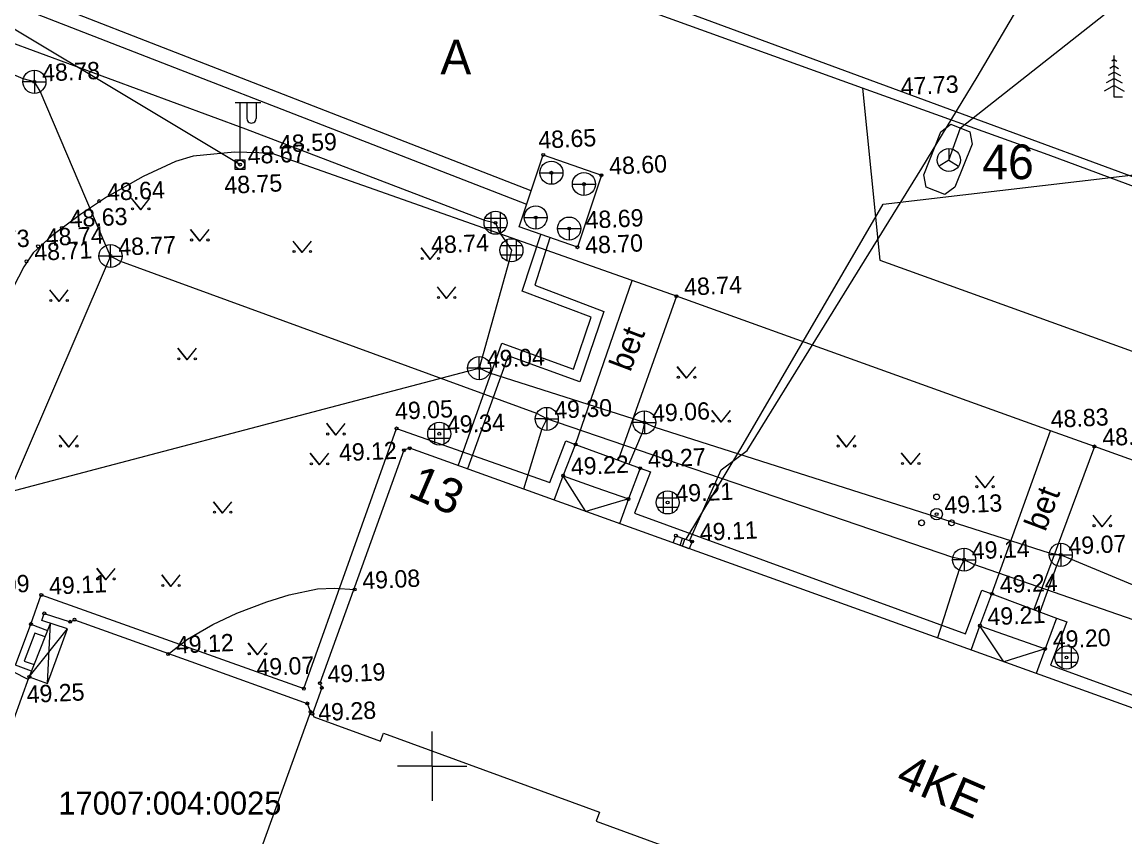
# Model space of a CAD drawing. Extents: x 640815 to 641975, y 6454871 to 6455868.
# Drawn here: x 641732.23 to 641780.03, y 6455546.93 to 6455582.25 of the extents above; entities that cross this region are included whole.
import ezdxf

# ---------------------------------------------------------------- set-up
doc = ezdxf.new("R2010")
doc.units = 0
for name, color, linetype in [('Level 1', 7, 'Continuous'), ('Level 10', 7, 'Continuous'), ('Level 11', 7, 'Continuous'), ('Level 13', 7, 'Continuous'), ('Level 14', 7, 'Continuous'), ('Level 15', 7, 'Continuous'), ('Level 16', 7, 'Continuous'), ('Level 17', 7, 'Continuous'), ('Level 18', 7, 'Continuous'), ('Level 19', 7, 'Continuous'), ('Level 2', 7, 'Continuous'), ('Level 20', 7, 'Continuous'), ('Level 26', 7, 'Continuous'), ('Level 30', 7, 'Continuous'), ('Level 40', 7, 'Continuous'), ('Level 44', 7, 'Continuous'), ('Level 58', 7, 'Continuous'), ('Level 59', 7, 'Continuous'), ('Level 6', 7, 'Continuous'), ('Level 62', 7, 'Continuous'), ('Level 63', 7, 'Continuous'), ('Level 7', 7, 'Continuous')]:
    doc.layers.add(name, color=color, linetype=linetype)

msp = doc.modelspace()

# ---------------------------------------------------------------- linework, layer by layer
at = {"layer": 'Level 1'}
for points in [[(641744.87, 6455552.14), (641747.77, 6455551.08), (641747.89, 6455551.43), (641757.26, 6455548.01), (641757.11, 6455547.62), (641765.68, 6455544.49), (641765.82, 6455544.89), (641774.86, 6455541.59), (641774.71, 6455541.18), (641784.47, 6455537.62), (641784.62, 6455538.04), (641792.94, 6455535), (641792.8, 6455534.61), (641796.1, 6455533.4), (641796.25, 6455533.79), (641796.36, 6455533.76), (641800.55, 6455545.26), (641749.03, 6455563.78), (641748.78, 6455563.69), (641746.96, 6455558.64), (641745.14, 6455553.6), (641745.22, 6455553.4), (641744.81, 6455552.27), (641744.87, 6455552.14)], [(641744.59, 6455552.72), (641744.73, 6455552.35), (641742.41, 6455545.96), (641743.15, 6455545.69), (641742.13, 6455542.9), (641741.06, 6455543.28), (641737.81, 6455534.34), (641726.61, 6455538.4), (641726.7, 6455538.62), (641727.8, 6455538.23), (641729.67, 6455543.42), (641728.87, 6455543.71), (641732.54, 6455553.87), (641733.33, 6455553.59), (641734.2, 6455555.96), (641733.08, 6455556.31), (641733.19, 6455556.62), (641734.31, 6455556.26), (641734.5, 6455556.35), (641739.54, 6455554.54), (641744.59, 6455552.72)]]:
    msp.add_lwpolyline(points, dxfattribs=at)
at = {"layer": 'Level 10'}
for p, q in [((641732.76, 6455579.66), (641732.76, 6455580.16)), ((641732.76, 6455579.66), (641732.26, 6455579.66)), ((641732.76, 6455579.66), (641733.26, 6455579.66)), ((641732.76, 6455579.66), (641732.76, 6455579.16)), ((641736.06, 6455572.11), (641736.06, 6455572.61)), ((641736.06, 6455572.11), (641735.56, 6455572.11)), ((641736.06, 6455572.11), (641736.56, 6455572.11)), ((641736.06, 6455572.11), (641736.06, 6455571.61)), ((641752.04, 6455567.25), (641752.04, 6455567.75)), ((641752.04, 6455567.25), (641751.54, 6455567.25)), ((641752.04, 6455567.25), (641752.54, 6455567.25)), ((641752.04, 6455567.25), (641752.04, 6455566.75)), ((641754.97, 6455565.05), (641754.97, 6455565.55)), ((641754.97, 6455565.05), (641754.47, 6455565.05)), ((641754.97, 6455565.05), (641755.47, 6455565.05)), ((641754.97, 6455565.05), (641754.97, 6455564.55)), ((641759.2, 6455564.9), (641759.2, 6455565.4)), ((641759.2, 6455564.9), (641758.7, 6455564.9)), ((641759.2, 6455564.9), (641759.7, 6455564.9)), ((641759.2, 6455564.9), (641759.2, 6455564.4)), ((641773.06, 6455558.95), (641773.06, 6455559.45)), ((641777.25, 6455559.16), (641777.25, 6455559.66)), ((641773.06, 6455558.95), (641772.56, 6455558.95)), ((641773.06, 6455558.95), (641773.56, 6455558.95)), ((641773.06, 6455558.95), (641773.06, 6455558.45)), ((641777.25, 6455559.16), (641776.75, 6455559.16)), ((641777.25, 6455559.16), (641777.75, 6455559.16)), ((641777.25, 6455559.16), (641777.25, 6455558.66))]:
    msp.add_line(p, q, dxfattribs=at)
for centre in [(641732.76, 6455579.66), (641736.06, 6455572.11), (641752.04, 6455567.25), (641754.97, 6455565.05), (641759.2, 6455564.9), (641773.06, 6455558.95), (641777.25, 6455559.16)]:
    msp.add_circle(centre, 0.5, dxfattribs=at)
at = {"layer": 'Level 11'}
for points in [[(641732.76, 6455579.66), (641732.28, 6455579.79), (641710.24, 6455589.17), (641709.8, 6455589.36)], [(641736.06, 6455572.11), (641735.86, 6455572.57), (641733.01, 6455579.25), (641732.76, 6455579.66)], [(641736.06, 6455572.11), (641735.87, 6455571.67), (641729.93, 6455557.87), (641729.71, 6455557.43)], [(641754.97, 6455565.05), (641754.54, 6455565.28), (641736.47, 6455571.89), (641736.06, 6455572.11)], [(641728.22, 6455560.98), (641728.7, 6455561.11), (641751.54, 6455567.12), (641752.04, 6455567.25)], [(641759.2, 6455564.9), (641758.72, 6455565.05), (641752.5, 6455567.03), (641752.04, 6455567.25)], [(641754.97, 6455565.05), (641754.76, 6455564.62), (641753.96, 6455562.01)], [(641773.06, 6455558.95), (641772.57, 6455559.05), (641755.44, 6455564.89), (641754.97, 6455565.05)], [(641759.2, 6455564.9), (641759.1, 6455564.45), (641758.53, 6455563.09)], [(641759.2, 6455564.9), (641759.66, 6455564.69), (641776.75, 6455559.25), (641777.25, 6455559.16)], [(641773.06, 6455558.95), (641772.85, 6455558.52), (641771.91, 6455555.56)], [(641790.95, 6455552.77), (641790.46, 6455552.84), (641773.49, 6455558.74), (641773.06, 6455558.95)], [(641777.25, 6455559.16), (641777.07, 6455558.68), (641776.35, 6455556.68)], [(641777.25, 6455559.16), (641777.68, 6455558.98), (641794.8, 6455551.87), (641795.33, 6455551.65)]]:
    msp.add_lwpolyline(points, dxfattribs=at)
at = {"layer": 'Level 13'}
for p, q in [((641760.75, 6455559.57), (641760.86, 6455559.88)), ((641760.85, 6455559.54), (641760.96, 6455559.84))]:
    msp.add_line(p, q, dxfattribs=at)
msp.add_lwpolyline([(641761.15, 6455559.42), (641760.45, 6455559.68), (641760.57, 6455559.99), (641761.27, 6455559.74)], close=True, dxfattribs=at)
at = {"layer": 'Level 14'}
msp.add_lwpolyline([(641741.67, 6455576.07), (641697.06, 6455602.83)], dxfattribs=at)
at = {"layer": 'Level 15'}
for points in [[(641761.17, 6455559.79), (641762.53, 6455562.84), (641763.66, 6455563.68), (641771.23, 6455575.92), (641773.63, 6455579.86), (641778.78, 6455588.63)], [(641761.01, 6455559.84), (641763.39, 6455563.77), (641769.55, 6455574.36), (641781.52, 6455575.76), (641788.8, 6455575.02), (641796.22, 6455573.63), (641801.83, 6455571.67), (641808.94, 6455566.03), (641815.82, 6455559.37), (641816.45, 6455558.76)], [(641738.56, 6455554.86), (641739.39, 6455555.5), (641740.49, 6455556.14), (641741.54, 6455556.63), (641742.84, 6455557.12), (641743.81, 6455557.43), (641745.03, 6455557.68), (641745.77, 6455557.72), (641746.65, 6455557.66)]]:
    msp.add_lwpolyline(points, dxfattribs=at)
at = {"layer": 'Level 16'}
for p, q in [((641772.4, 6455576.77), (641772.4, 6455576.27)), ((641772.4, 6455576.27), (641771.98, 6455576)), ((641772.4, 6455576.27), (641772.82, 6455576))]:
    msp.add_line(p, q, dxfattribs=at)
msp.add_circle((641772.4, 6455576.27), 0.5, dxfattribs=at)
at = {"layer": 'Level 17'}
for points in [[(641772.4, 6455576.27), (641772.9, 6455577.66), (641787.08, 6455588.84)], [(641772.05, 6455577.49), (641772.49, 6455577.82), (641773.31, 6455577.49), (641773.41, 6455576.96), (641772.66, 6455575.09), (641772.23, 6455574.77), (641771.41, 6455575.09), (641771.31, 6455575.63), (641772.05, 6455577.49)], [(641717.25, 6455561.37), (641718.55, 6455560.87), (641732.5, 6455553.76)]]:
    msp.add_lwpolyline(points, dxfattribs=at)
at = {"layer": 'Level 18'}
for p, q in [((641754.67, 6455575.72), (641755.67, 6455575.72)), ((641755.17, 6455575.72), (641755.17, 6455575.22)), ((641756.08, 6455575.23), (641757.08, 6455575.23)), ((641756.58, 6455575.23), (641756.58, 6455574.73)), ((641753.99, 6455573.78), (641754.99, 6455573.78)), ((641754.49, 6455573.78), (641754.49, 6455573.28)), ((641755.44, 6455573.3), (641756.44, 6455573.3)), ((641755.94, 6455573.3), (641755.94, 6455572.8))]:
    msp.add_line(p, q, dxfattribs=at)
for centre in [(641755.17, 6455575.72), (641756.58, 6455575.23), (641754.49, 6455573.78), (641755.94, 6455573.3)]:
    msp.add_circle(centre, 0.5, dxfattribs=at)
at = {"layer": 'Level 19'}
for points in [[(641754.3, 6455574.94), (641730.21, 6455584.31), (641731.97, 6455590.12), (641728.27, 6455591.23), (641727.48, 6455588.83), (641709.97, 6455594.42)], [(641709.8, 6455593.68), (641727.83, 6455587.91), (641728.67, 6455590.45), (641731.19, 6455589.7), (641729.44, 6455583.94), (641754.09, 6455574.35)], [(641754.82, 6455576.49), (641757.34, 6455575.61), (641756.3, 6455572.49), (641753.77, 6455573.37), (641754.82, 6455576.49)], [(641751.13, 6455563.02), (641753.02, 6455568.34), (641756.13, 6455567.21), (641756.9, 6455569.46), (641753.91, 6455570.59), (641754.71, 6455573.04)], [(641755.11, 6455572.9), (641754.45, 6455570.85), (641757.44, 6455569.71), (641756.4, 6455566.66), (641753.29, 6455567.79), (641751.53, 6455562.88)]]:
    msp.add_lwpolyline(points, dxfattribs=at)
at = {"layer": 'Level 2'}
for points in [[(641755.68, 6455562.59), (641756.22, 6455563.94), (641759.02, 6455562.91), (641758.51, 6455561.58)], [(641755.29, 6455561.53), (641755.68, 6455562.59), (641757.1, 6455562.08), (641758.51, 6455561.58), (641758.13, 6455560.51)], [(641758.51, 6455561.58), (641756.67, 6455561.04), (641755.68, 6455562.59)], [(641773.75, 6455556.09), (641774.27, 6455557.47), (641777.07, 6455556.42), (641776.57, 6455555.08)], [(641732.63, 6455554.12), (641731.94, 6455554.38), (641732.61, 6455556.16), (641733.33, 6455555.88)], [(641733.46, 6455556.21), (641732.54, 6455553.87)], [(641732.54, 6455553.87), (641734.2, 6455555.96)], [(641733.33, 6455553.59), (641733.46, 6455556.21)], [(641773.37, 6455555.03), (641773.75, 6455556.09), (641776.57, 6455555.08), (641776.18, 6455554.01)], [(641776.57, 6455555.08), (641774.78, 6455554.53), (641773.75, 6455556.09)], [(641733.22, 6455555.6), (641732.78, 6455555.77), (641732.32, 6455554.55), (641732.71, 6455554.42)]]:
    msp.add_lwpolyline(points, dxfattribs=at)
at = {"layer": 'Level 20'}
for p, q in [((641741.47, 6455578.77), (641742.57, 6455578.77)), ((641741.67, 6455578.77), (641741.67, 6455576.27)), ((641741.97, 6455578.77), (641741.97, 6455578.07)), ((641742.37, 6455578.77), (641742.37, 6455578.07))]:
    msp.add_line(p, q, dxfattribs=at)
msp.add_circle((641741.67, 6455576.07), 0.2, dxfattribs=at)
msp.add_arc((641742.17, 6455578.07), 0.2, 179.9393, 0.0607, dxfattribs=at)
at = {"layer": 'Level 26'}
msp.add_lwpolyline([(641741.46, 6455576.28), (641741.88, 6455576.28), (641741.88, 6455575.86), (641741.46, 6455575.86)], close=True, dxfattribs=at)
at = {"layer": 'Level 30'}
for points in [[(641776.7, 6455576.49), (641768.66, 6455579.39), (641738.03, 6455590.45)], [(641768.66, 6455579.39), (641769.41, 6455571.93), (641802.07, 6455560.16), (641805.58, 6455558.06), (641807.11, 6455556.93)], [(641795.01, 6455558.01), (641778.71, 6455563.86), (641776.81, 6455564.54), (641760.59, 6455570.37), (641758.67, 6455571.05), (641743.03, 6455576.57), (641741.43, 6455576.61), (641739.64, 6455576.44), (641738.87, 6455576.2), (641737.47, 6455575.56), (641735.89, 6455574.66), (641734.76, 6455573.91), (641733.51, 6455572.99), (641732.7, 6455572.25), (641732.3, 6455571.64), (641726.63, 6455560.66), (641725.32, 6455557.89), (641723.26, 6455553.33), (641721.25, 6455548.88)], [(641807.11, 6455556.93), (641804.56, 6455561.71), (641803.4, 6455566.47), (641801.66, 6455567.26), (641799.7, 6455567.97), (641776.7, 6455576.49)], [(641756.22, 6455563.94), (641758.67, 6455571.05)], [(641760.59, 6455570.37), (641758.07, 6455563.26)], [(641732.61, 6455556.16), (641733.06, 6455557.42), (641744.44, 6455553.36), (641748.46, 6455564.64), (641755.1, 6455562.3), (641755.79, 6455564.1), (641756.22, 6455563.94)], [(641774.27, 6455557.47), (641776.81, 6455564.54)], [(641778.71, 6455563.86), (641776.08, 6455556.79)], [(641759.02, 6455562.91), (641759.46, 6455562.75), (641758.78, 6455560.96), (641773.12, 6455555.73), (641773.83, 6455557.63), (641774.27, 6455557.47)], [(641777.07, 6455556.42), (641777.51, 6455556.26), (641776.8, 6455554.38), (641791.11, 6455549.16), (641791.88, 6455551.25), (641792.41, 6455551.04)]]:
    msp.add_lwpolyline(points, dxfattribs=at)
at = {"layer": 'Level 40'}
msp.add_lwpolyline([(641660.8, 6455541.98), (641691.33, 6455530.97), (641749.64, 6455509.86), (641756.44, 6455528.66), (641803.45, 6455511.64), (641821.16, 6455560.52), (641686.12, 6455610.26)], close=True, dxfattribs=at)
at = {"layer": 'Level 44'}
for p, q in [((641779.57, 6455579), (641779.57, 6455580.8)), ((641779.57, 6455580.35), (641779.38, 6455580.24)), ((641779.57, 6455580.62), (641779.46, 6455580.56)), ((641779.57, 6455580.62), (641779.68, 6455580.56)), ((641779.57, 6455580.35), (641779.76, 6455580.24)), ((641779.57, 6455579.81), (641779.22, 6455579.62)), ((641779.57, 6455580.08), (641779.3, 6455579.93)), ((641779.57, 6455580.08), (641779.84, 6455579.93)), ((641779.57, 6455579.81), (641779.92, 6455579.62)), ((641779.57, 6455579.5), (641779.14, 6455579.26)), ((641779.57, 6455579.5), (641780, 6455579.26)), ((641779.93, 6455579), (641779.57, 6455579)), ((641736.96, 6455574.62), (641737.37, 6455574.11)), ((641737.37, 6455574.11), (641736.97, 6455574.61)), ((641737.37, 6455574.11), (641737.77, 6455574.61)), ((641739.52, 6455573.26), (641739.93, 6455572.76)), ((641739.93, 6455572.76), (641739.53, 6455573.26)), ((641739.93, 6455572.76), (641740.33, 6455573.26)), ((641743.96, 6455572.76), (641744.37, 6455572.26)), ((641744.37, 6455572.26), (641743.97, 6455572.76)), ((641744.37, 6455572.26), (641744.77, 6455572.76)), ((641749.52, 6455572.46), (641749.92, 6455571.96)), ((641749.92, 6455571.96), (641749.52, 6455572.46)), ((641749.92, 6455571.96), (641750.32, 6455572.46)), ((641750.22, 6455570.78), (641750.63, 6455570.27)), ((641750.63, 6455570.27), (641750.23, 6455570.77)), ((641750.63, 6455570.27), (641751.03, 6455570.77)), ((641733.42, 6455570.64), (641733.83, 6455570.14)), ((641733.83, 6455570.14), (641733.43, 6455570.64)), ((641733.83, 6455570.14), (641734.23, 6455570.64)), ((641738.98, 6455568.12), (641739.38, 6455567.61)), ((641739.38, 6455567.61), (641738.98, 6455568.11)), ((641739.38, 6455567.61), (641739.78, 6455568.11)), ((641760.62, 6455567.32), (641761.03, 6455566.81)), ((641761.03, 6455566.81), (641760.63, 6455567.31)), ((641761.03, 6455566.81), (641761.43, 6455567.31)), ((641762.12, 6455565.42), (641762.53, 6455564.91)), ((641762.53, 6455564.91), (641762.13, 6455565.41)), ((641762.53, 6455564.91), (641762.93, 6455565.41)), ((641745.42, 6455564.86), (641745.83, 6455564.35)), ((641745.83, 6455564.35), (641745.43, 6455564.85)), ((641745.83, 6455564.35), (641746.23, 6455564.85)), ((641733.84, 6455564.34), (641734.25, 6455563.83)), ((641734.25, 6455563.83), (641733.85, 6455564.33)), ((641734.25, 6455563.83), (641734.65, 6455564.33)), ((641767.56, 6455564.34), (641767.96, 6455563.83)), ((641767.96, 6455563.83), (641767.56, 6455564.33)), ((641767.96, 6455563.83), (641768.36, 6455564.33)), ((641744.72, 6455563.56), (641745.12, 6455563.06)), ((641745.12, 6455563.06), (641744.72, 6455563.56)), ((641745.12, 6455563.06), (641745.52, 6455563.56)), ((641770.34, 6455563.58), (641770.75, 6455563.07)), ((641770.75, 6455563.07), (641770.35, 6455563.57)), ((641770.75, 6455563.07), (641771.15, 6455563.57)), ((641773.56, 6455562.58), (641773.97, 6455562.07)), ((641773.97, 6455562.07), (641773.57, 6455562.57)), ((641773.97, 6455562.07), (641774.37, 6455562.57)), ((641740.52, 6455561.46), (641740.92, 6455560.96)), ((641740.92, 6455560.96), (641740.52, 6455561.46)), ((641740.92, 6455560.96), (641741.32, 6455561.46)), ((641778.64, 6455560.88), (641779.05, 6455560.38)), ((641779.05, 6455560.38), (641778.65, 6455560.88)), ((641779.05, 6455560.38), (641779.45, 6455560.88)), ((641735.46, 6455558.58), (641735.86, 6455558.07)), ((641735.86, 6455558.07), (641735.46, 6455558.57)), ((641735.86, 6455558.07), (641736.26, 6455558.57)), ((641738.28, 6455558.3), (641738.68, 6455557.79)), ((641738.68, 6455557.79), (641738.28, 6455558.29)), ((641738.68, 6455557.79), (641739.08, 6455558.29)), ((641742.02, 6455555.34), (641742.43, 6455554.83)), ((641742.43, 6455554.83), (641742.03, 6455555.33)), ((641742.43, 6455554.83), (641742.83, 6455555.33))]:
    msp.add_line(p, q, dxfattribs=at)
for centre, radius in [((641737.015, 6455574.155), 0.045), ((641737.725, 6455574.155), 0.045), ((641739.575, 6455572.805), 0.045), ((641740.285, 6455572.805), 0.045), ((641744.015, 6455572.305), 0.045), ((641744.725, 6455572.305), 0.045), ((641749.565, 6455572.005), 0.045), ((641750.275, 6455572.005), 0.045), ((641733.475, 6455570.185), 0.045), ((641734.185, 6455570.185), 0.045), ((641750.275, 6455570.315), 0.045), ((641750.985, 6455570.315), 0.045), ((641739.025, 6455567.655), 0.045), ((641739.735, 6455567.655), 0.045), ((641760.675, 6455566.855), 0.045), ((641761.385, 6455566.855), 0.045), ((641762.175, 6455564.955), 0.045), ((641762.885, 6455564.955), 0.045), ((641745.475, 6455564.395), 0.045), ((641746.185, 6455564.395), 0.045), ((641733.895, 6455563.875), 0.045), ((641734.605, 6455563.875), 0.045), ((641767.605, 6455563.875), 0.045), ((641768.315, 6455563.875), 0.045), ((641744.765, 6455563.105), 0.045), ((641745.475, 6455563.105), 0.045), ((641770.395, 6455563.115), 0.045), ((641771.105, 6455563.115), 0.045), ((641773.615, 6455562.115), 0.045), ((641774.325, 6455562.115), 0.045), ((641771.87, 6455561.67), 0.125), ((641771.87, 6455560.92), 0.25), ((641740.565, 6455561.005), 0.045), ((641741.275, 6455561.005), 0.045), ((641771.22, 6455560.545), 0.125), ((641772.52, 6455560.545), 0.125), ((641778.695, 6455560.425), 0.045), ((641779.405, 6455560.425), 0.045), ((641735.505, 6455558.115), 0.045), ((641736.215, 6455558.115), 0.045), ((641738.325, 6455557.835), 0.045), ((641739.035, 6455557.835), 0.045), ((641742.075, 6455554.875), 0.045), ((641742.785, 6455554.875), 0.045)]:
    msp.add_circle(centre, radius, dxfattribs=at)
at = {"layer": 'Level 6'}
for p, q in [((641752.29, 6455573.75), (641753.21, 6455573.75)), ((641752.55, 6455574.01), (641752.55, 6455573.09)), ((641752.95, 6455574.01), (641752.95, 6455573.09)), ((641752.29, 6455573.35), (641753.21, 6455573.35)), ((641753.24, 6455572.82), (641753.24, 6455571.9)), ((641753.64, 6455572.82), (641753.64, 6455571.9)), ((641752.98, 6455572.56), (641753.9, 6455572.56)), ((641752.98, 6455572.16), (641753.9, 6455572.16)), ((641749.85, 6455564.61), (641750.77, 6455564.61)), ((641750.11, 6455564.87), (641750.11, 6455563.95)), ((641750.51, 6455564.87), (641750.51, 6455563.95)), ((641749.85, 6455564.21), (641750.77, 6455564.21)), ((641759.75, 6455561.63), (641760.67, 6455561.63)), ((641760.01, 6455561.89), (641760.01, 6455560.97)), ((641760.41, 6455561.89), (641760.41, 6455560.97)), ((641759.75, 6455561.23), (641760.67, 6455561.23)), ((641777.04, 6455554.91), (641777.96, 6455554.91)), ((641777.3, 6455555.17), (641777.3, 6455554.25)), ((641777.7, 6455555.17), (641777.7, 6455554.25)), ((641777.04, 6455554.51), (641777.96, 6455554.51))]:
    msp.add_line(p, q, dxfattribs=at)
for centre in [(641752.75, 6455573.55), (641753.44, 6455572.36), (641750.31, 6455564.41), (641760.21, 6455561.43), (641777.5, 6455554.71)]:
    msp.add_circle(centre, 0.5, dxfattribs=at)
at = {"layer": 'Level 62'}
for centre in [(641732.76, 6455579.66), (641743.03, 6455576.57), (641754.82, 6455576.49), (641741.67, 6455576.07), (641755.17, 6455575.72), (641757.34, 6455575.61), (641756.58, 6455575.23), (641735.57, 6455574.49), (641752.75, 6455573.55), (641754.49, 6455573.78), (641733.95, 6455573.33), (641755.94, 6455573.3), (641732.92, 6455572.53), (641736.06, 6455572.11), (641756.3, 6455572.49), (641732.42, 6455571.88), (641760.59, 6455570.37), (641752.04, 6455567.25), (641754.97, 6455565.05), (641759.2, 6455564.9), (641748.46, 6455564.64), (641750.31, 6455564.41), (641756.22, 6455563.94), (641748.78, 6455563.69), (641749.03, 6455563.78), (641778.71, 6455563.86), (641755.68, 6455562.59), (641759.02, 6455562.91), (641758.51, 6455561.58), (641760.21, 6455561.43), (641771.87, 6455560.92), (641760.57, 6455559.99), (641761.27, 6455559.74), (641777.25, 6455559.16), (641773.06, 6455558.95), (641733.06, 6455557.42), (641746.64, 6455557.66), (641774.27, 6455557.47), (641733.19, 6455556.62), (641734.5, 6455556.35), (641732.61, 6455556.16), (641734.31, 6455556.26), (641773.75, 6455556.09), (641738.56, 6455554.86), (641776.57, 6455555.08), (641777.5, 6455554.71), (641732.54, 6455553.87), (641745.14, 6455553.6), (641744.44, 6455553.36), (641745.22, 6455553.4), (641744.59, 6455552.72), (641744.73, 6455552.35), (641744.81, 6455552.27)]:
    msp.add_circle(centre, 0.0625, dxfattribs=at)
at = {"layer": 'Level 63'}
for points in [[(641750, 6455550), (641750, 6455551.5)], [(641750, 6455550), (641748.5, 6455550)], [(641750, 6455550), (641751.5, 6455550)], [(641750, 6455550), (641750, 6455548.5)]]:
    msp.add_lwpolyline(points, dxfattribs=at)
at = {"layer": 'Level 7'}
for points in [[(641731.07, 6455581.7), (641731.49, 6455581.47), (641741.91, 6455577.62), (641752.27, 6455573.66), (641752.75, 6455573.55)], [(641752.75, 6455573.55), (641752.9, 6455573.14), (641753.15, 6455572.8), (641753.44, 6455572.36)], [(641753.44, 6455572.36), (641753.33, 6455571.86), (641752.04, 6455567.25)]]:
    msp.add_lwpolyline(points, dxfattribs=at)

# ---------------------------------------------------------------- texts
at = {"layer": 'Level 1'}
for s, height, p in [('13', 1.5, (641748.89, 6455561.72)), ('4KE', 1.4999, (641770.03, 6455549.2))]:
    msp.add_text(s, height=height, rotation=336.6278, dxfattribs=at).set_placement(p)
at = {"layer": 'Level 16'}
msp.add_text('46', height=1.5, dxfattribs=at).set_placement((641773.85, 6455575.44))
at = {"layer": 'Level 2'}
for p in [(641758.59, 6455567.05), (641776.58, 6455560.13)]:
    msp.add_text('bet', height=1, rotation=69.2322, dxfattribs=at).set_placement(p)
at = {"layer": 'Level 30'}
msp.add_text('A', height=1.5, rotation=359.4816, dxfattribs=at).set_placement((641750.36, 6455579.99))
at = {"layer": 'Level 58'}
msp.add_text('17007:004:0025', height=1.00002, dxfattribs=at).set_placement((641733.8, 6455547.9))
at = {"layer": 'Level 59'}
for s, p in [('48.78', (641733.11, 6455579.67)), ('47.73', (641770.33, 6455579.08)), ('48.59', (641743.38, 6455576.59)), ('48.65', (641754.62, 6455576.76)), ('48.67', (641742.02, 6455576.09)), ('48.60', (641757.69, 6455575.63)), ('48.75', (641741.01, 6455574.8)), ('48.64', (641735.92, 6455574.5)), ('48.63', (641734.3, 6455573.35)), ('48.69', (641756.67, 6455573.29)), ('48.73', (641730.06, 6455572.4)), ('48.74', (641733.27, 6455572.54)), ('48.71', (641732.77, 6455571.9)), ('48.77', (641736.41, 6455572.12)), ('48.74', (641749.97, 6455572.21)), ('48.70', (641756.65, 6455572.2)), ('48.74', (641760.94, 6455570.39)), ('49.04', (641752.39, 6455567.26)), ('49.30', (641755.31, 6455565.06)), ('49.05', (641748.41, 6455565.01)), ('49.06', (641759.55, 6455564.92)), ('48.83', (641776.83, 6455564.66)), ('49.34', (641750.66, 6455564.42)), ('48.73', (641779.07, 6455563.87)), ('49.12', (641745.98, 6455563.21)), ('49.27', (641759.37, 6455562.93)), ('49.22', (641756.03, 6455562.61)), ('49.21', (641760.56, 6455561.44)), ('49.13', (641772.22, 6455560.93)), ('49.11', (641761.62, 6455559.76)), ('49.14', (641773.41, 6455558.96)), ('49.07', (641777.6, 6455559.17)), ('49.09', (641730.06, 6455557.44)), ('49.11', (641733.41, 6455557.43)), ('49.08', (641746.99, 6455557.67)), ('49.24', (641774.62, 6455557.49)), ('49.21', (641774.09, 6455556.1)), ('49.20', (641776.92, 6455555.1)), ('49.12', (641738.91, 6455554.88)), ('49.07', (641742.4, 6455553.9)), ('49.19', (641745.48, 6455553.61)), ('49.25', (641732.44, 6455552.74)), ('49.28', (641745.08, 6455551.95))]:
    msp.add_text(s, height=0.75, rotation=2.5631, dxfattribs=at).set_placement(p)

doc.saveas('drawing.dxf')
